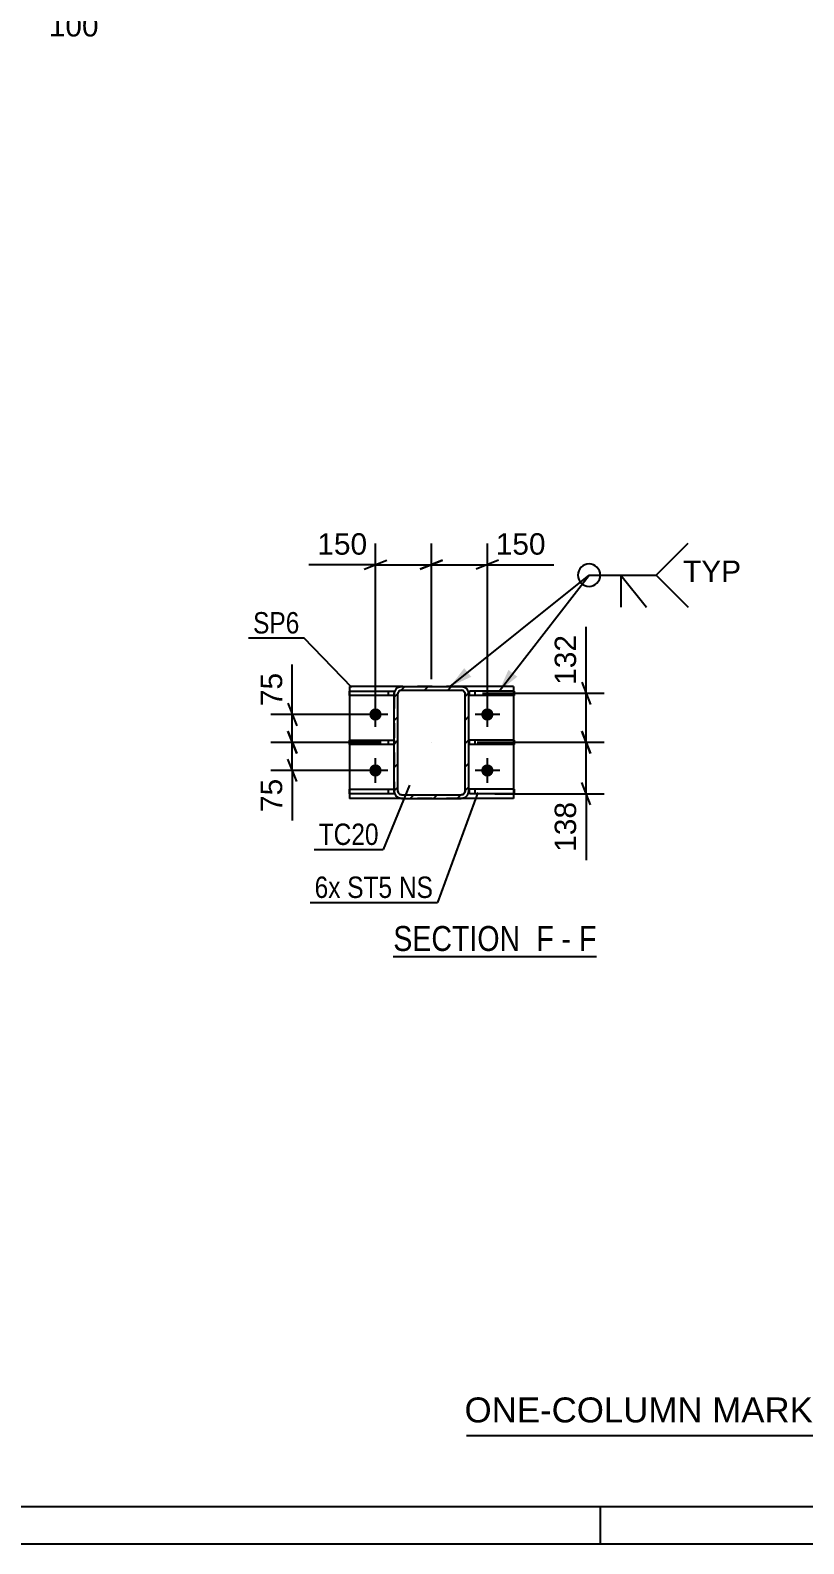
# Model space of a CAD drawing. Header units: millimetres. Extents: x -353 to 488, y -226 to 368.
# Drawn here: x -8.3 to 95.4, y -225.6 to -22.9 of the extents above; entities that cross this region are included whole.
import ezdxf

# ---------------------------------------------------------------- set-up
doc = ezdxf.new("R2010")
doc.units = ezdxf.units.MM
doc.linetypes.add('DXK_LINE_DOT2', pattern=[3.9198, 1.9599, -1.9599])
doc.linetypes.add('DXK_LINE_DOT3', pattern=[5.9187, 2.979, -0.9799, 0.9799, -0.9799])
doc.styles.add('Arial', font='ARIAL.TTF', dxfattribs={"height": 0.2})
doc.styles.add('Arial Narrow', font='ARIALN.TTF', dxfattribs={"height": 0.2})

# ---------------------------------------------------------------- blocks, each defined once
blk = doc.blocks.new('Unknown-284857872-18 - 22891')
at = {"color": 6, "linetype": 'Continuous'}
blk.add_line((40.35, -146.95), (67.57, -146.95), dxfattribs=at)
at = {"color": 0, "linetype": 'Continuous'}
for points in [[(58.46, -146.2), (58.46, -142.7), (40.35, -142.7), (40.35, -146.2)], [(61.85, -146.2), (61.85, -142.7), (59.51, -142.7), (59.51, -146.2)], [(64.18, -146.2), (64.18, -142.7), (62.9, -142.7), (62.9, -146.2)], [(67.57, -146.2), (67.57, -142.7), (65.23, -142.7), (65.23, -146.2)]]:
    blk.add_wipeout(points, dxfattribs=at)
at = {"color": 7, "linetype": 'Continuous', "style": 'Arial Narrow'}
for s, p in [('SECTION ', (40.35, -146.2)), ('F', (59.51, -146.2)), ('F', (65.23, -146.2)), ('-', (62.9, -146.2))]:
    blk.add_text(s, height=3.34, dxfattribs=at).set_placement(p)
blk = doc.blocks.new('Unknown-284857872-7001')
at = {"color": 5, "linetype": 'Continuous'}
for p, q in [((-347.86, -220.61), (483.14, -220.61)), ((68.14, -225.61), (68.14, -220.61)), ((-352.86, -225.61), (488.14, -225.61))]:
    blk.add_line(p, q, dxfattribs=at)
blk = doc.blocks.new('Part-284857872-22921 - 22891')
at = {"color": 2, "linetype": 'Continuous'}
for p, q in [((34.46, -118.55), (34.46, -117.95)), ((34.46, -117.95), (40.46, -117.95)), ((40.46, -118.55), (34.46, -118.55))]:
    blk.add_line(p, q, dxfattribs=at)
at = {"color": 7, "linetype": 'DXK_LINE_DOT2'}
for p, q in [((39.71, -118.55), (39.71, -117.95)), ((40.46, -117.95), (40.46, -118.55))]:
    blk.add_line(p, q, dxfattribs=at)
blk = doc.blocks.new('Bolt-284857872-22989 - 22891')
at = {"linetype": 'Continuous'}
for points in [[(37.13, -114.52, -1), (38.78, -114.52, -1)], [(52.13, -114.52, -1), (53.78, -114.52, -1)], [(37.13, -122.02, -1), (38.78, -122.02, -1)], [(52.13, -122.02, -1), (53.78, -122.02, -1)]]:
    blk.add_hatch(color=1, dxfattribs=at).paths.add_polyline_path(points)
at = {"color": 1, "linetype": 'Continuous'}
for p, q in [((37.96, -116.17), (37.96, -112.87)), ((52.96, -116.17), (52.96, -112.87)), ((39.61, -114.52), (36.31, -114.52)), ((54.61, -114.52), (51.31, -114.52)), ((37.96, -123.67), (37.96, -120.37)), ((52.96, -123.67), (52.96, -120.37)), ((39.61, -122.02), (36.31, -122.02)), ((54.61, -122.02), (51.31, -122.02))]:
    blk.add_line(p, q, dxfattribs=at)
blk = doc.blocks.new('Part-284857872-22925 - 22891')
at = {"color": 2, "linetype": 'Continuous'}
for p, q in [((56.57, -111.38), (50.57, -111.38)), ((50.57, -111.98), (50.57, -111.38)), ((56.57, -111.38), (56.57, -111.98)), ((56.57, -111.98), (50.57, -111.98))]:
    blk.add_line(p, q, dxfattribs=at)
at = {"color": 7, "linetype": 'DXK_LINE_DOT2'}
blk.add_line((51.32, -111.98), (51.32, -111.38), dxfattribs=at)
blk = doc.blocks.new('Part-284857872-22917 - 22891')
at = {"linetype": 'Continuous'}
h = blk.add_hatch(dxfattribs=at)
h.set_pattern_fill('', scale=0.7, style=0, pattern_type=0)
h.set_pattern_definition([(45, (40.4579, -124.7703), (-1.57154, 1.57154), [])])
h.paths.add_polyline_path([(40.46, -111.77), (40.46, -124.77), (40.53, -125.15), (40.75, -125.48), (41.08, -125.69), (41.46, -125.77), (49.46, -125.77), (49.84, -125.69), (50.16, -125.48), (50.38, -125.15), (50.46, -124.77), (50.46, -111.77), (50.38, -111.39), (50.16, -111.06), (49.84, -110.85), (49.46, -110.77), (41.46, -110.77), (41.08, -110.85), (40.75, -111.06), (40.53, -111.39)])
h.paths.add_polyline_path([(41.1, -111.42), (41.27, -111.31), (41.46, -111.27), (49.46, -111.27), (49.65, -111.31), (49.81, -111.42), (49.92, -111.58), (49.96, -111.77), (49.96, -124.77), (49.92, -124.96), (49.81, -125.12), (49.65, -125.23), (49.46, -125.27), (41.46, -125.27), (41.27, -125.23), (41.1, -125.12), (41, -124.96), (40.96, -124.77), (40.96, -111.77), (41, -111.58)])
at = {"color": 7, "linetype": 'DXK_LINE_DOT2'}
for p, q in [((40.46, -111.77), (40.53, -111.39)), ((41.08, -110.85), (41.46, -110.77)), ((41.46, -111.27), (41.27, -111.31)), ((41.46, -110.77), (49.46, -110.77)), ((41.46, -111.27), (49.46, -111.27)), ((49.46, -110.77), (49.84, -110.85)), ((49.65, -111.31), (49.46, -111.27)), ((50.38, -111.39), (50.46, -111.77)), ((40.46, -111.77), (40.46, -124.77)), ((41, -111.58), (40.96, -111.77)), ((40.96, -124.77), (40.96, -111.77)), ((49.96, -111.77), (49.92, -111.58)), ((49.96, -124.77), (49.96, -111.77)), ((50.46, -124.77), (50.46, -111.77)), ((40.53, -125.15), (40.46, -124.77)), ((40.96, -124.77), (41, -124.96)), ((41.46, -125.77), (41.08, -125.69)), ((41.27, -125.23), (41.46, -125.27)), ((41.46, -125.27), (49.46, -125.27)), ((49.46, -125.27), (49.65, -125.23)), ((49.84, -125.69), (49.46, -125.77)), ((49.92, -124.96), (49.96, -124.77)), ((50.46, -124.77), (50.38, -125.15)), ((41.46, -125.77), (49.46, -125.77))]:
    blk.add_line(p, q, dxfattribs=at)
at = {"color": 2, "linetype": 'Continuous'}
for p, q in [((40.53, -111.39), (40.46, -111.77)), ((41.46, -110.77), (41.08, -110.85)), ((41.27, -111.31), (41.46, -111.27)), ((41.46, -110.77), (49.46, -110.77)), ((41.46, -111.27), (49.46, -111.27)), ((49.84, -110.85), (49.46, -110.77)), ((49.46, -111.27), (49.65, -111.31)), ((50.46, -111.77), (50.38, -111.39)), ((40.46, -124.77), (40.46, -111.77)), ((40.96, -111.77), (41, -111.58)), ((40.96, -124.77), (40.96, -111.77)), ((49.92, -111.58), (49.96, -111.77)), ((49.96, -124.77), (49.96, -111.77)), ((50.46, -124.77), (50.46, -111.77)), ((40.46, -124.77), (40.53, -125.15)), ((41, -124.96), (40.96, -124.77)), ((41.08, -125.69), (41.46, -125.77)), ((41.46, -125.27), (41.27, -125.23)), ((41.46, -125.27), (49.46, -125.27)), ((49.65, -125.23), (49.46, -125.27)), ((49.46, -125.77), (49.84, -125.69)), ((49.96, -124.77), (49.92, -124.96)), ((50.38, -125.15), (50.46, -124.77)), ((41.46, -125.77), (49.46, -125.77))]:
    blk.add_line(p, q, dxfattribs=at)
at = {"color": 7, "linetype": 'DXK_LINE_DOT3'}
blk.add_line((45.46, -118.27), (45.46, -118.27), dxfattribs=at)
at = {"color": 7, "linetype": 'DXK_LINE_DOT2'}
for centre, radius, start, end in [((41.46, -111.77), 1, 112.5, 157.5), ((41.46, -111.77), 0.5, 112.5, 157.5), ((49.46, -111.77), 0.5, 22.5, 67.5), ((49.46, -111.77), 1, 22.5, 67.5), ((41.46, -124.77), 1, 202.5, 247.5), ((41.46, -124.77), 0.5, 202.5, 247.5), ((49.46, -124.77), 0.5, 292.5, 337.5), ((49.46, -124.77), 1, 292.5, 337.5)]:
    blk.add_arc(centre, radius, start, end, dxfattribs=at)
at = {"color": 2, "linetype": 'Continuous'}
for centre, radius, start, end in [((41.46, -111.77), 1, 112.5, 157.5), ((41.46, -111.77), 0.5, 112.5, 157.5), ((49.46, -111.77), 0.5, 22.5, 67.5), ((49.46, -111.77), 1, 22.5, 67.5), ((41.46, -124.77), 1, 202.5, 247.5), ((41.46, -124.77), 0.5, 202.5, 247.5), ((49.46, -124.77), 0.5, 292.5, 337.5), ((49.46, -124.77), 1, 292.5, 337.5)]:
    blk.add_arc(centre, radius, start, end, dxfattribs=at)
blk = doc.blocks.new('Part-284857872-22919 - 22891')
at = {"color": 2, "linetype": 'Continuous'}
for p, q in [((34.46, -110.77), (34.46, -125.77)), ((41.46, -110.77), (34.46, -110.77)), ((56.46, -110.77), (49.46, -110.77)), ((56.46, -110.77), (56.46, -111.38)), ((56.46, -111.98), (56.46, -117.95)), ((56.46, -118.55), (56.46, -124.53)), ((56.46, -125.13), (56.46, -125.77)), ((41.46, -125.77), (34.46, -125.77)), ((56.46, -125.77), (49.46, -125.77))]:
    blk.add_line(p, q, dxfattribs=at)
at = {"color": 7, "linetype": 'DXK_LINE_DOT2'}
for p, q in [((49.46, -110.77), (41.46, -110.77)), ((56.46, -111.38), (56.46, -111.98)), ((56.46, -117.95), (56.46, -118.55)), ((56.46, -124.53), (56.46, -125.13)), ((49.46, -125.77), (41.46, -125.77))]:
    blk.add_line(p, q, dxfattribs=at)
blk = doc.blocks.new('Part-284857872-22922 - 22891')
at = {"color": 2, "linetype": 'Continuous'}
for p, q in [((34.46, -111.98), (34.46, -111.38)), ((34.46, -111.38), (40.46, -111.38)), ((40.46, -111.38), (40.46, -111.77)), ((40.46, -111.98), (34.46, -111.98))]:
    blk.add_line(p, q, dxfattribs=at)
at = {"color": 7, "linetype": 'DXK_LINE_DOT2'}
for p, q in [((39.71, -111.98), (39.71, -111.38)), ((40.46, -111.77), (40.46, -111.98))]:
    blk.add_line(p, q, dxfattribs=at)
blk = doc.blocks.new('Part-284857872-22923 - 22891')
at = {"color": 2, "linetype": 'Continuous'}
for p, q in [((34.46, -125.13), (34.46, -124.53)), ((34.46, -124.53), (40.46, -124.53)), ((40.46, -125.13), (34.46, -125.13)), ((40.46, -124.77), (40.46, -125.13))]:
    blk.add_line(p, q, dxfattribs=at)
at = {"color": 7, "linetype": 'DXK_LINE_DOT2'}
for p, q in [((39.71, -125.13), (39.71, -124.53)), ((40.46, -124.53), (40.46, -124.77))]:
    blk.add_line(p, q, dxfattribs=at)
blk = doc.blocks.new('Part-284857872-22924 - 22891')
at = {"color": 2, "linetype": 'Continuous'}
for p, q in [((56.57, -117.95), (50.57, -117.95)), ((50.57, -118.55), (50.57, -117.95)), ((56.57, -118.55), (50.57, -118.55)), ((56.57, -117.95), (56.57, -118.55))]:
    blk.add_line(p, q, dxfattribs=at)
at = {"color": 7, "linetype": 'DXK_LINE_DOT2'}
blk.add_line((51.32, -118.55), (51.32, -117.95), dxfattribs=at)
blk = doc.blocks.new('Part-284857872-22926 - 22891')
at = {"color": 2, "linetype": 'Continuous'}
for p, q in [((56.57, -124.53), (50.57, -124.53)), ((50.57, -125.13), (50.57, -124.53)), ((56.57, -125.13), (50.57, -125.13)), ((56.57, -124.53), (56.57, -125.13))]:
    blk.add_line(p, q, dxfattribs=at)
at = {"color": 7, "linetype": 'DXK_LINE_DOT2'}
blk.add_line((51.32, -125.13), (51.32, -124.53), dxfattribs=at)
blk = doc.blocks.new('StraightDimension-284857872-23143 - 22891')
at = {"color": 7, "linetype": 'Continuous'}
for p, q in [((45.46, -109.77), (45.46, -91.61)), ((52.96, -113.52), (52.96, -91.61)), ((43.96, -95.06), (46.96, -93.86)), ((45.46, -94.46), (52.96, -94.46)), ((54.46, -93.86), (51.46, -95.06))]:
    blk.add_line(p, q, dxfattribs=at)
at = {"color": 0}
blk.add_wipeout([(61.35, -93.71), (61.35, -89.51), (53.48, -89.51), (53.48, -93.71)], dxfattribs=at)
at = {"color": 7, "linetype": 'Continuous'}
blk.add_line((52.96, -94.46), (61.88, -94.46), dxfattribs=at)
blk.add_line((52.96, -94.46), (61.88, -94.46), dxfattribs=at)
at = {"color": 3, "style": 'Arial'}
blk.add_text('150', height=2.865, dxfattribs=at).set_placement((54.08, -93.11))
blk = doc.blocks.new('StraightDimension-284857872-23144 - 22891')
at = {"color": 7, "linetype": 'Continuous'}
for p, q in [((37.96, -113.52), (37.96, -91.61)), ((45.46, -109.77), (45.46, -91.61)), ((36.46, -95.06), (39.46, -93.86)), ((37.96, -94.46), (45.46, -94.46)), ((46.96, -93.86), (43.96, -95.06))]:
    blk.add_line(p, q, dxfattribs=at)
at = {"color": 0}
blk.add_wipeout([(37.43, -93.71), (37.43, -89.51), (29.56, -89.51), (29.56, -93.71)], dxfattribs=at)
at = {"color": 7, "linetype": 'Continuous'}
blk.add_line((37.96, -94.46), (29.04, -94.46), dxfattribs=at)
blk.add_line((37.96, -94.46), (29.04, -94.46), dxfattribs=at)
at = {"color": 3, "style": 'Arial'}
blk.add_text('150', height=2.865, dxfattribs=at).set_placement((30.16, -93.11))
blk = doc.blocks.new('StraightDimension-284857872-23178 - 22891')
at = {"color": 7, "linetype": 'Continuous'}
for p, q in [((65.6, -110.18), (66.8, -113.18)), ((52.32, -111.68), (68.6, -111.68)), ((66.2, -118.25), (66.2, -111.68)), ((66.8, -119.75), (65.6, -116.75)), ((51.57, -118.25), (68.6, -118.25))]:
    blk.add_line(p, q, dxfattribs=at)
at = {"color": 0}
blk.add_wipeout([(65.45, -103.28), (61.25, -103.28), (61.25, -111.15), (65.45, -111.15)], dxfattribs=at)
at = {"color": 7, "linetype": 'Continuous'}
blk.add_line((66.2, -111.68), (66.2, -102.76), dxfattribs=at)
blk.add_line((66.2, -111.68), (66.2, -102.76), dxfattribs=at)
at = {"color": 3, "style": 'Arial'}
blk.add_text('132', height=2.865, rotation=90.0002, dxfattribs=at).set_placement((64.85, -110.55))
blk = doc.blocks.new('StraightDimension-284857872-23179 - 22891')
at = {"color": 7, "linetype": 'Continuous'}
for p, q in [((65.6, -116.75), (66.8, -119.75)), ((51.57, -118.25), (68.6, -118.25)), ((66.2, -125.13), (66.2, -118.25)), ((66.8, -126.63), (65.6, -123.63)), ((53.96, -125.13), (68.6, -125.13))]:
    blk.add_line(p, q, dxfattribs=at)
at = {"color": 0}
blk.add_wipeout([(65.45, -125.65), (61.25, -125.65), (61.25, -133.52), (65.45, -133.52)], dxfattribs=at)
at = {"color": 7, "linetype": 'Continuous'}
blk.add_line((66.2, -125.13), (66.2, -134.05), dxfattribs=at)
blk.add_line((66.2, -125.13), (66.2, -134.05), dxfattribs=at)
at = {"color": 3, "style": 'Arial'}
blk.add_text('138', height=2.865, rotation=90.0002, dxfattribs=at).set_placement((64.85, -132.92))
blk = doc.blocks.new('StraightDimension-284857872-28165 - 22891')
at = {"color": 7, "linetype": 'Continuous'}
for p, q in [((26.2, -113.02), (27.4, -116.02)), ((36.96, -114.52), (23.95, -114.52)), ((26.8, -118.27), (26.8, -114.52)), ((27.4, -119.77), (26.2, -116.77)), ((38.71, -118.27), (23.95, -118.27))]:
    blk.add_line(p, q, dxfattribs=at)
at = {"color": 0}
blk.add_wipeout([(26.05, -108.35), (21.85, -108.35), (21.85, -114), (26.05, -114)], dxfattribs=at)
at = {"color": 7, "linetype": 'Continuous'}
blk.add_line((26.8, -114.52), (26.8, -107.82), dxfattribs=at)
blk.add_line((26.8, -114.52), (26.8, -107.82), dxfattribs=at)
at = {"color": 3, "style": 'Arial'}
blk.add_text('75', height=2.865, rotation=90.0002, dxfattribs=at).set_placement((25.45, -113.4))
blk = doc.blocks.new('StraightDimension-284857872-28166 - 22891')
at = {"color": 7, "linetype": 'Continuous'}
for p, q in [((26.2, -116.77), (27.4, -119.77)), ((38.71, -118.27), (23.95, -118.27)), ((26.8, -122.02), (26.8, -118.27)), ((27.4, -123.52), (26.2, -120.52)), ((36.96, -122.02), (23.95, -122.02))]:
    blk.add_line(p, q, dxfattribs=at)
at = {"color": 0}
blk.add_wipeout([(26.05, -122.55), (21.85, -122.55), (21.85, -128.19), (26.05, -128.19)], dxfattribs=at)
at = {"color": 7, "linetype": 'Continuous'}
blk.add_line((26.8, -122.02), (26.8, -128.72), dxfattribs=at)
blk.add_line((26.8, -122.02), (26.8, -128.72), dxfattribs=at)
at = {"color": 3, "style": 'Arial'}
blk.add_text('75', height=2.865, rotation=90.0002, dxfattribs=at).set_placement((25.45, -127.59))
blk = doc.blocks.new('StraightDimension-284857872-17188 - 1136')
at = {"color": 7, "linetype": 'Continuous'}
for p, q in [((0, -1), (0, -22.19)), ((-5, -3), (-5, -22.19)), ((-6.5, -19.94), (-3.5, -18.74)), ((-5, -19.34), (0, -19.34)), ((1.5, -18.74), (-1.5, -19.94))]:
    blk.add_line(p, q, dxfattribs=at)
at = {"color": 0}
blk.add_wipeout([(1.44, -24.29), (1.44, -20.09), (-6.44, -20.09), (-6.44, -24.29)], dxfattribs=at)
at = {"color": 3, "style": 'Arial'}
blk.add_text('100', height=2.865, dxfattribs=at).set_placement((-5.84, -23.69))
blk = doc.blocks.new('Mark-284857872-23190 - 22891')
at = {"color": 0}
blk.add_wipeout([(38.38, -132), (38.38, -129), (30.35, -129), (30.35, -132)], dxfattribs=at)
blk.add_wipeout([(38.38, -132), (38.38, -129), (30.35, -129), (30.35, -132)], dxfattribs=at)
at = {"color": 30, "linetype": 'Continuous'}
for p in [(42.53, -123.98), (29.75, -132.6)]:
    blk.add_line(p, (38.98, -132.6), dxfattribs=at)
at = {"color": 3, "style": 'Arial Narrow'}
blk.add_text('TC20', height=2.863, dxfattribs=at).set_placement((30.35, -132))
blk = doc.blocks.new('Mark-284857872-23193 - 22891')
at = {"color": 0}
blk.add_wipeout([(27.77, -103.67), (27.77, -100.67), (21.55, -100.67), (21.55, -103.67)], dxfattribs=at)
blk.add_wipeout([(27.77, -103.67), (27.77, -100.67), (21.55, -100.67), (21.55, -103.67)], dxfattribs=at)
at = {"color": 30, "linetype": 'Continuous'}
for p in [(20.95, -104.27), (34.78, -110.91)]:
    blk.add_line(p, (28.37, -104.27), dxfattribs=at)
at = {"color": 3, "style": 'Arial Narrow'}
blk.add_text('SP6', height=2.863, dxfattribs=at).set_placement((21.55, -103.67))
blk = doc.blocks.new('MarkSet-284857872-24081 - 22891')
at = {"color": 0}
blk.add_wipeout([(33.27, -139.1), (33.27, -136.1), (29.8, -136.1), (29.8, -139.1)], dxfattribs=at)
blk.add_wipeout([(33.27, -139.1), (33.27, -136.1), (29.8, -136.1), (29.8, -139.1)], dxfattribs=at)
blk.add_wipeout([(40.2, -139.1), (40.2, -136.1), (34.17, -136.1), (34.17, -139.1)], dxfattribs=at)
blk.add_wipeout([(40.2, -139.1), (40.2, -136.1), (34.17, -136.1), (34.17, -139.1)], dxfattribs=at)
at = {"color": 3, "style": 'Arial Narrow'}
for s, p in [('6x', (29.8, -139.1)), ('ST5', (34.17, -139.1))]:
    blk.add_text(s, height=2.863, dxfattribs=at).set_placement(p)
at = {"color": 0}
blk.add_wipeout([(45.66, -139.1), (45.66, -136.1), (41.1, -136.1), (41.1, -139.1)], dxfattribs=at)
blk.add_wipeout([(45.66, -139.1), (45.66, -136.1), (41.1, -136.1), (41.1, -139.1)], dxfattribs=at)
at = {"color": 30, "linetype": 'Continuous'}
for p in [(51.67, -124.99), (29.2, -139.7)]:
    blk.add_line(p, (46.26, -139.7), dxfattribs=at)
at = {"color": 3, "style": 'Arial Narrow'}
blk.add_text('NS', height=2.863, dxfattribs=at).set_placement((41.1, -139.1))
blk = doc.blocks.new('WeldMark-284857872-29716 - 22891')
at = {"linetype": 'Continuous'}
for points in [[(50.79, -109.48), (47.98, -110.77), (49.86, -108.31)], [(56.97, -109.47), (54.54, -111.38), (55.78, -108.55)]]:
    blk.add_hatch(color=30, dxfattribs=at).paths.add_polyline_path(points)
at = {"color": 30, "linetype": 'Continuous'}
for p, q in [((47.98, -110.77), (66.59, -95.86)), ((54.54, -111.38), (66.59, -95.86)), ((66.59, -95.86), (75.59, -95.86))]:
    blk.add_line(p, q, dxfattribs=at)
at = {"color": 3, "linetype": 'Continuous'}
for q in [(74.3, -100.14), (70.87, -100.14)]:
    blk.add_line((70.87, -95.86), q, dxfattribs=at)
for start, end in [(90, 270), (270, 90)]:
    blk.add_arc((66.59, -95.86), 1.5, start, end, dxfattribs=at)
at = {"color": 0, "linetype": 'Continuous'}
blk.add_wipeout([(86.96, -96.76), (86.96, -93.76), (79.19, -93.76), (79.19, -96.76)], dxfattribs=at)
blk.add_wipeout([(86.96, -96.76), (86.96, -93.76), (79.19, -93.76), (79.19, -96.76)], dxfattribs=at)
at = {"color": 3, "linetype": 'Continuous'}
for q in [(79.87, -91.57), (79.87, -100.14)]:
    blk.add_line((75.59, -95.86), q, dxfattribs=at)
at = {"color": 3, "linetype": 'Continuous', "style": 'Arial'}
blk.add_text('TYP', height=2.865, dxfattribs=at).set_placement((79.19, -96.76))
blk = doc.blocks.new('Unknown-284857872-35133')
at = {"color": 7, "linetype": 'Continuous'}
blk.add_line((50.14, -211.11), (120.14, -211.11), dxfattribs=at)
at = {"color": 7, "style": 'Arial'}
blk.add_text('ONE-COLUMN MARKED AS C63', height=3.3428, dxfattribs=at).set_placement((49.9, -209.36))

msp = doc.modelspace()

# ---------------------------------------------------------------- block references
for name in ['Part-284857872-22919 - 22891', 'Part-284857872-22922 - 22891', 'Part-284857872-22917 - 22891', 'Part-284857872-22925 - 22891', 'Bolt-284857872-22989 - 22891', 'Part-284857872-22921 - 22891', 'Part-284857872-22924 - 22891', 'Part-284857872-22923 - 22891', 'Part-284857872-22926 - 22891', 'Unknown-284857872-18 - 22891', 'Unknown-284857872-35133']:
    msp.add_blockref(name, (0, 0))

# ---------------------------------------------------------------- next in the draw order: block references
msp.add_blockref('Unknown-284857872-7001', (0, 0))

# ---------------------------------------------------------------- next in the draw order: block references
for name in ['StraightDimension-284857872-17188 - 1136', 'StraightDimension-284857872-23143 - 22891']:
    msp.add_blockref(name, (0, 0))

# ---------------------------------------------------------------- next in the draw order: block references
for name in ['StraightDimension-284857872-23144 - 22891', 'StraightDimension-284857872-23178 - 22891']:
    msp.add_blockref(name, (0, 0))

# ---------------------------------------------------------------- next in the draw order: block references
for name in ['WeldMark-284857872-29716 - 22891', 'StraightDimension-284857872-28165 - 22891', 'StraightDimension-284857872-23179 - 22891']:
    msp.add_blockref(name, (0, 0))

# ---------------------------------------------------------------- next in the draw order: block references
for name in ['Mark-284857872-23193 - 22891', 'StraightDimension-284857872-28166 - 22891']:
    msp.add_blockref(name, (0, 0))

# ---------------------------------------------------------------- next in the draw order: block references
msp.add_blockref('Mark-284857872-23190 - 22891', (0, 0))

# ---------------------------------------------------------------- next in the draw order: block references
msp.add_blockref('MarkSet-284857872-24081 - 22891', (0, 0))

doc.saveas('drawing.dxf')
